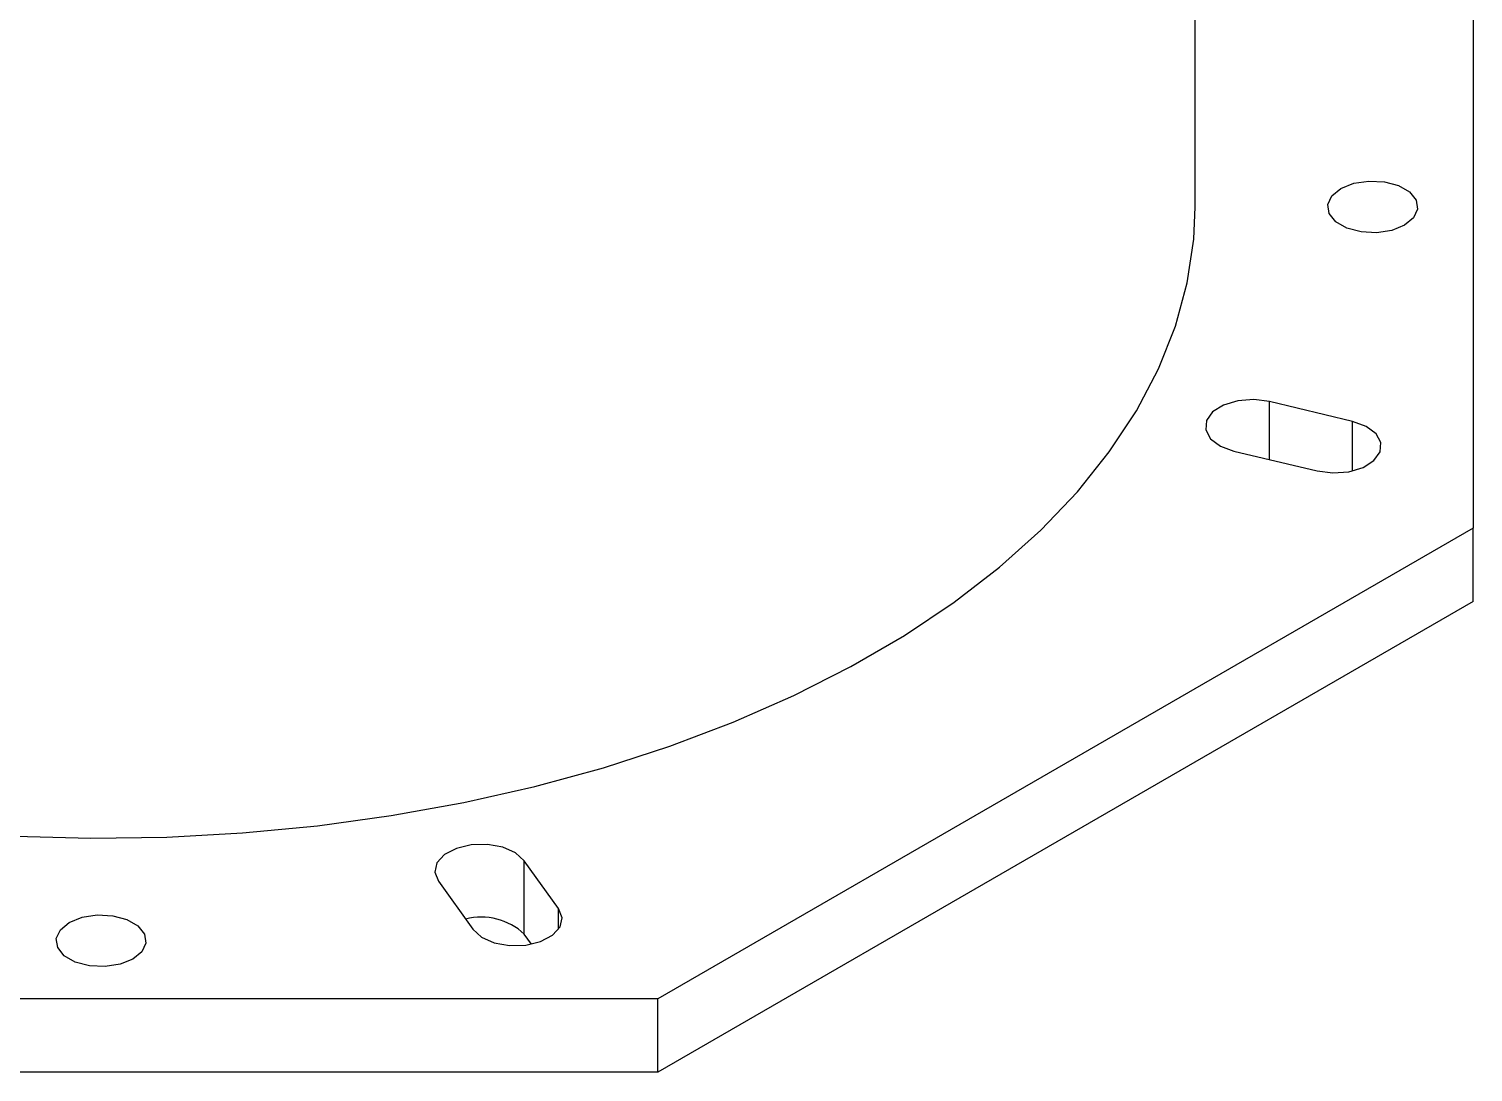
# Model space of a CAD drawing. Header units: millimetres. Extents: x 1258 to 2922, y -135 to 1239.
# Drawn here: x 1684.84 to 1733.03, y 330.12 to 364.93 of the extents above; entities that cross this region are included whole.
import ezdxf

# ---------------------------------------------------------------- set-up
doc = ezdxf.new("R2010")
doc.units = ezdxf.units.MM
doc.header["$LTSCALE"] = 6

msp = doc.modelspace()

# ---------------------------------------------------------------- linework, layer by layer
at = {"color": 7, "linetype": 'Continuous', "lineweight": 25}
for p, q in [((1723.752, 358.994), (1723.752, 388.389)), ((1733.027, 369.715), (1733.027, 348.272)), ((1729.006, 351.835), (1726.234, 352.498)), ((1725.048, 350.845), (1727.82, 350.182)), ((1733.027, 348.272), (1705.824, 332.569)), ((1733.027, 345.823), (1733.027, 348.272)), ((1733.027, 345.823), (1705.824, 330.119)), ((1702.517, 335.575), (1701.369, 337.175)), ((1701.369, 334.725), (1701.369, 337.175)), ((1698.505, 336.49), (1699.653, 334.89)), ((1701.609, 334.39), (1701.369, 334.725)), ((1705.824, 332.569), (1668.68, 332.569)), ((1705.824, 330.119), (1705.824, 332.569)), ((1705.824, 330.119), (1668.68, 330.119))]:
    msp.add_line(p, q, dxfattribs=at)
at = {"color": 8, "linetype": 'Continuous', "lineweight": 25}
for p, q in [((1726.234, 350.561), (1726.234, 352.498)), ((1729.006, 350.182), (1729.006, 351.835)), ((1702.517, 334.89), (1702.517, 335.575))]:
    msp.add_line(p, q, dxfattribs=at)
at = {"color": 7, "linetype": 'Continuous', "lineweight": 25, "flags": 128}
for points in [[(1730.739, 358.382), (1730.313, 358.209), (1729.809, 358.131), (1729.291, 358.157), (1728.818, 358.285), (1728.45, 358.497), (1728.23, 358.77), (1728.184, 359.069), (1728.319, 359.36), (1728.618, 359.606), (1729.045, 359.779), (1729.548, 359.856), (1730.067, 359.83), (1730.539, 359.703), (1730.907, 359.491), (1731.128, 359.218), (1731.173, 358.918), (1731.038, 358.628), (1730.739, 358.382)], [(1684.37, 337.989), (1686.904, 337.924), (1689.44, 337.961), (1691.965, 338.099), (1694.468, 338.339), (1696.935, 338.678), (1699.356, 339.115), (1701.719, 339.648), (1704.011, 340.275), (1706.223, 340.992), (1708.343, 341.796), (1710.361, 342.684), (1712.268, 343.65), (1714.053, 344.69), (1715.71, 345.799), (1717.228, 346.972), (1718.602, 348.203), (1719.825, 349.486), (1720.89, 350.815), (1721.793, 352.183), (1722.529, 353.585), (1723.095, 355.012), (1723.487, 356.459), (1723.705, 357.918), (1723.752, 358.994)], [(1726.234, 352.498), (1725.709, 352.565), (1725.175, 352.525), (1724.698, 352.381), (1724.334, 352.152), (1724.128, 351.865), (1724.105, 351.555), (1724.266, 351.258), (1724.594, 351.012), (1725.048, 350.845)], [(1727.82, 350.182), (1728.345, 350.115), (1728.879, 350.155), (1729.357, 350.299), (1729.72, 350.528), (1729.926, 350.815), (1729.95, 351.125), (1729.788, 351.422), (1729.46, 351.668), (1729.006, 351.835)], [(1701.369, 337.175), (1701.079, 337.437), (1700.652, 337.626), (1700.139, 337.72), (1699.601, 337.706), (1699.104, 337.587), (1698.707, 337.377), (1698.458, 337.101), (1698.388, 336.793), (1698.505, 336.49)], [(1699.653, 334.89), (1699.942, 334.628), (1700.369, 334.439), (1700.882, 334.345), (1701.42, 334.359), (1701.917, 334.478), (1702.314, 334.688), (1702.563, 334.963), (1702.633, 335.271), (1702.517, 335.575)], [(1688.313, 333.889), (1687.886, 333.717), (1687.383, 333.639), (1686.864, 333.665), (1686.392, 333.792), (1686.024, 334.005), (1685.803, 334.277), (1685.758, 334.577), (1685.893, 334.868), (1686.192, 335.114), (1686.618, 335.286), (1687.122, 335.364), (1687.641, 335.338), (1688.113, 335.211), (1688.481, 334.998), (1688.701, 334.726), (1688.747, 334.426), (1688.612, 334.136), (1688.313, 333.889)]]:
    msp.add_lwpolyline(points, dxfattribs=at)
at = {"color": 7, "linetype": 'Continuous', "lineweight": 25}
msp.add_arc((1699.938, 333.203), 2.089, 46.779, 104.5666, dxfattribs=at)

doc.saveas('drawing.dxf')
